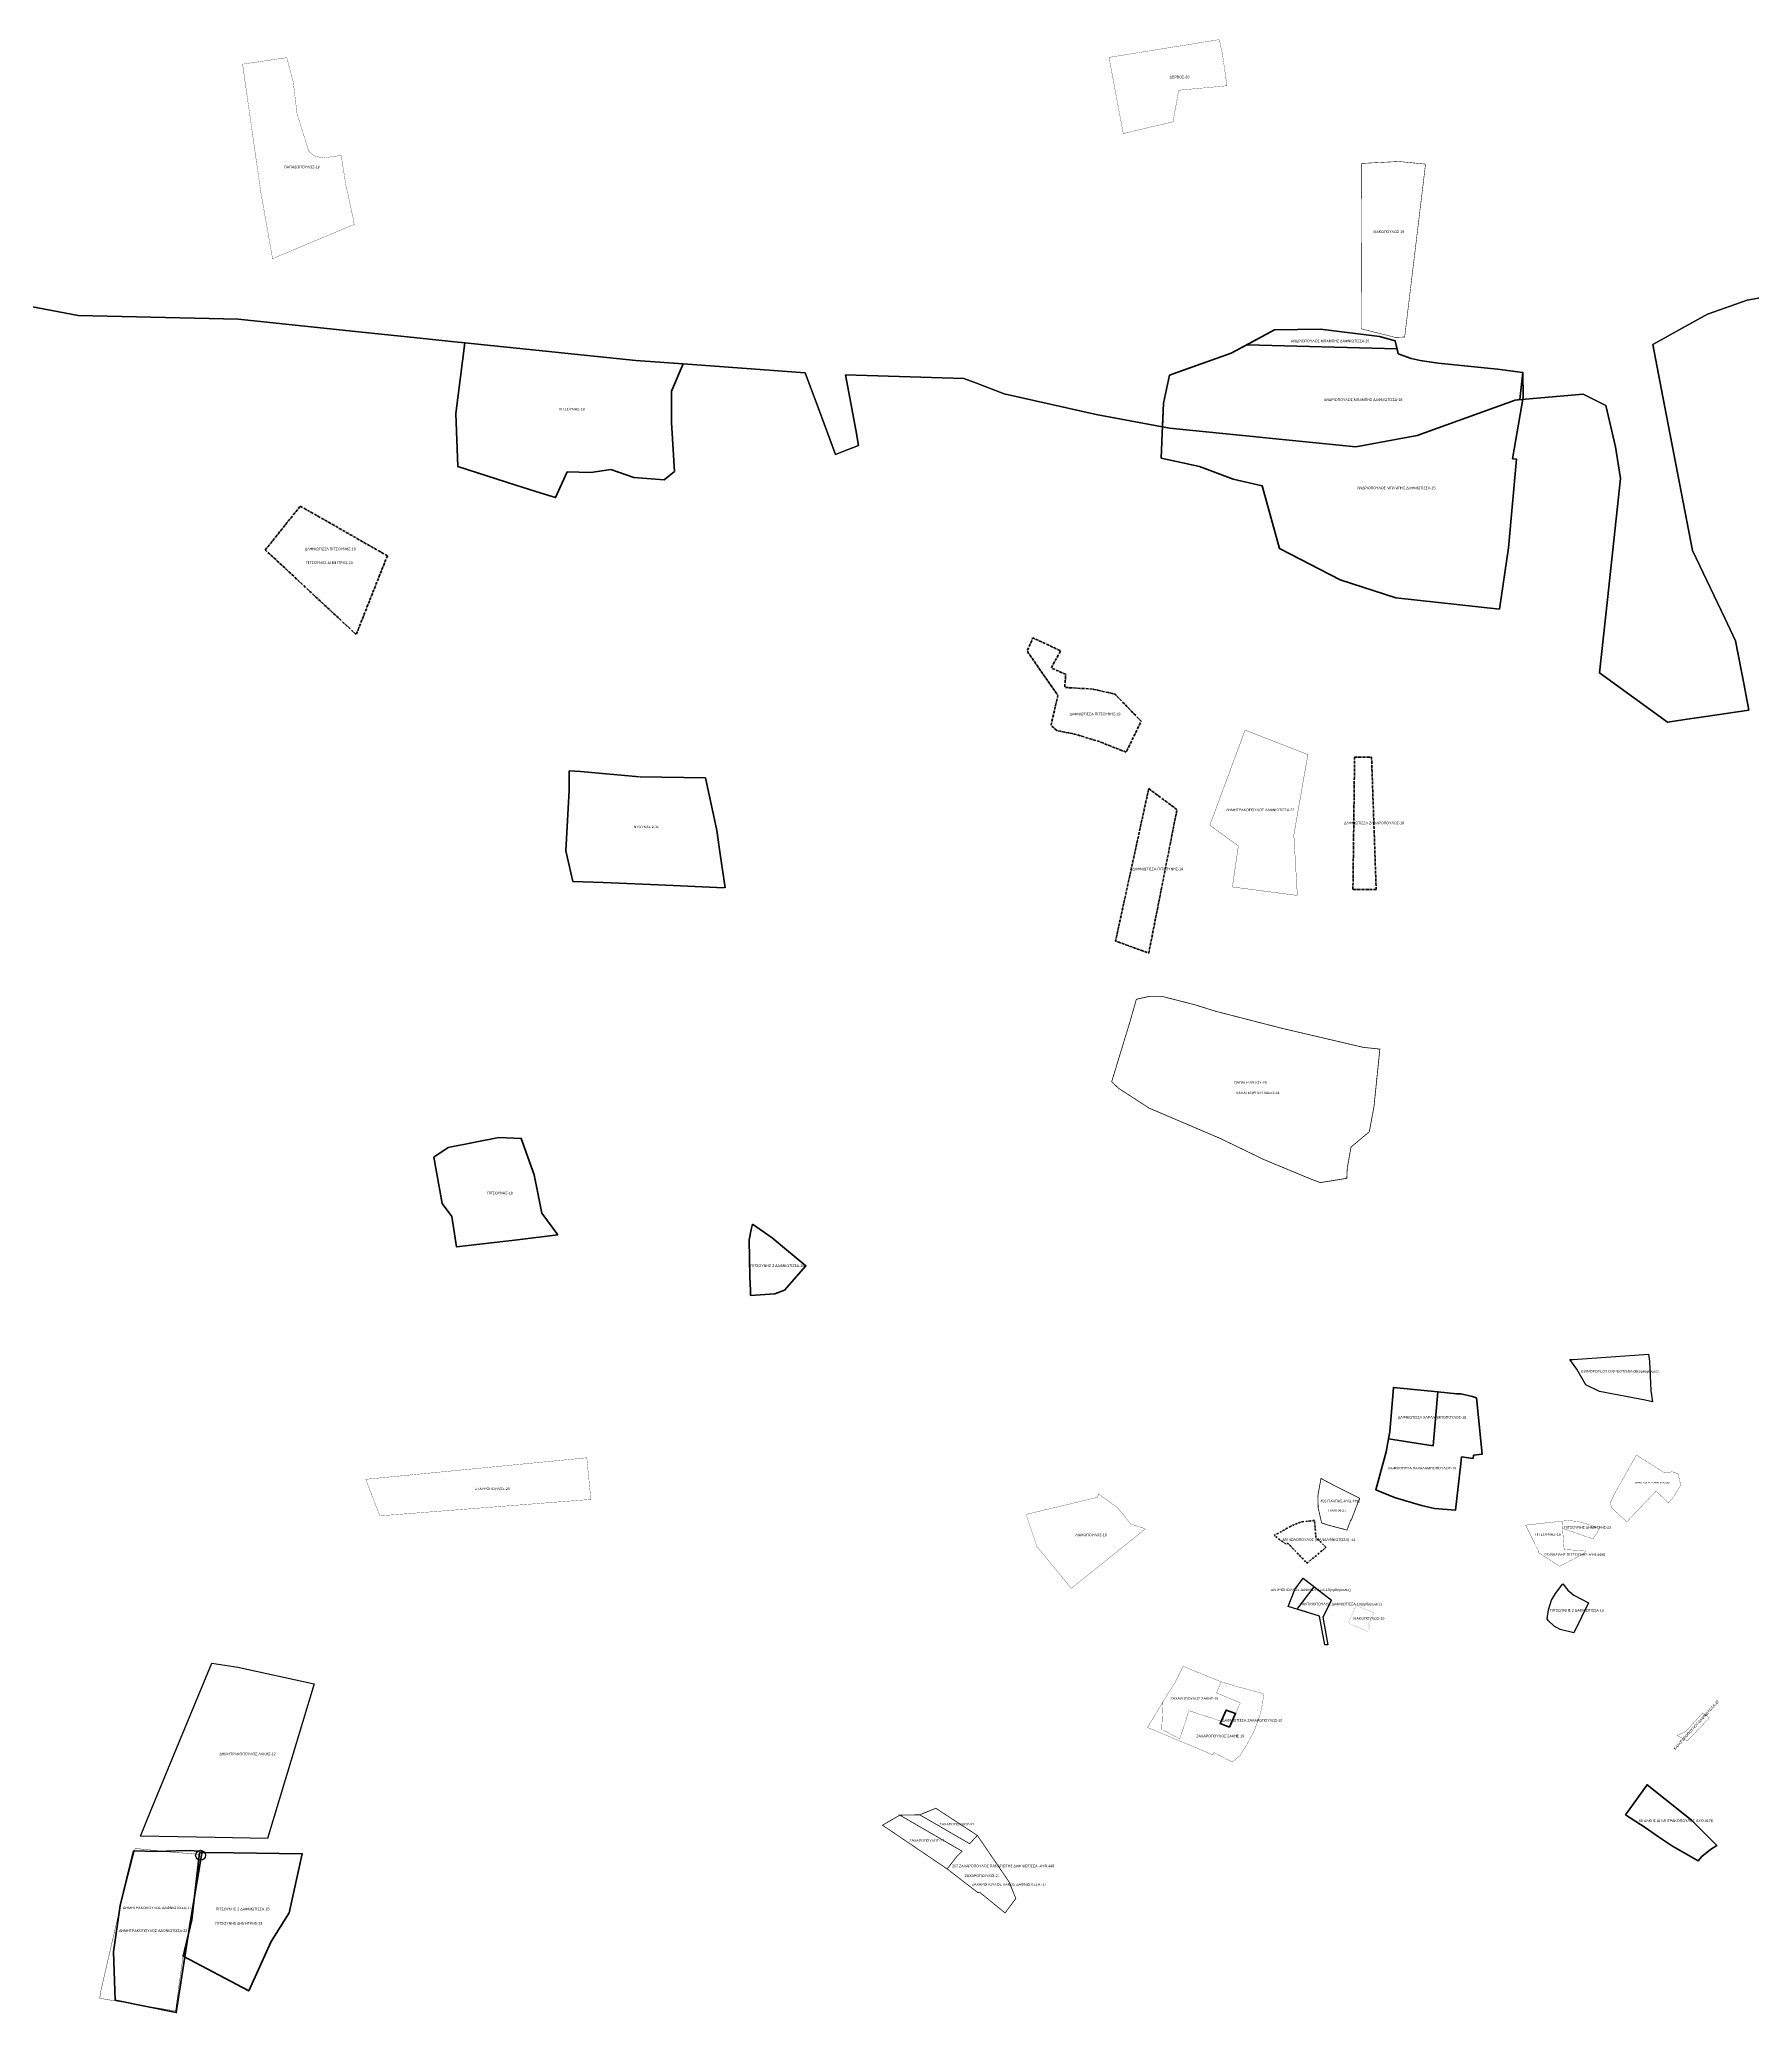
# Model space of a CAD drawing. Header units: metres. Extents: x 245125 to 394351, y 270578 to 4233311.
# Drawn here: x 275585 to 276250, y 4191091 to 4191858 of the extents above; entities that cross this region are included whole.
import ezdxf
from ezdxf.lldxf.tags import DXFTag

# ---------------------------------------------------------------- set-up
doc = ezdxf.new("R2010")
doc.units = ezdxf.units.M
doc.linetypes.add('DASHDOT', pattern=[25.4, 12.7, -6.35, 0, -6.35])
doc.linetypes.add('t-orio', pattern=[0.79, 0.5, -0.12, 0.05, -0.12])
for name, color, linetype in [('4178-(1-64)', 129, 'Continuous'), ('4495-(127-227)', 221, 'Continuous'), ('4495-(228-329)', 103, 'Continuous'), ('4495-(330-430)', 229, 'Continuous'), ('ASTOTA', 7, 'Continuous'), ('t-orio', 7, 't-orio'), ('topo2008', 42, 'Continuous'), ('topo2010', 207, 'Continuous'), ('topo2012', 144, 'Continuous'), ('topo2014', 230, 'Continuous'), ('topo2015', 137, 'Continuous'), ('topo2017', 2, 'Continuous'), ('topo2018', 5, 'Continuous'), ('topo2019', 6, 'Continuous'), ('topo2020', 3, 'Continuous'), ('topo2021', 4, 'Continuous'), ('topo2022', 30, 'Continuous'), ('topo2023', 41, 'Continuous'), ('topo2024', 160, 'Continuous')]:
    doc.layers.add(name, color=color, linetype=linetype)
doc.styles.get("Standard").update_dxf_attribs({"font": 'arial.ttf'})
tags = doc.linetypes.add('BORDER2', pattern=[0.875, 0.25, -0.125, 0.25, -0.125, 0, -0.125]).pattern_tags.tags
tags[14:15] = [DXFTag(74, 4), DXFTag(75, 0), DXFTag(340, '0'), DXFTag(46, 1.0), DXFTag(50, 0.0), DXFTag(44, 0.0), DXFTag(45, 0.0)]
tags[12:13] = [DXFTag(74, 4), DXFTag(75, 0), DXFTag(340, '0'), DXFTag(46, 1.0), DXFTag(50, 0.0), DXFTag(44, 0.0), DXFTag(45, 0.0)]
tags[10:11] = [DXFTag(74, 4), DXFTag(75, 0), DXFTag(340, '0'), DXFTag(46, 1.0), DXFTag(50, 0.0), DXFTag(44, 0.0), DXFTag(45, 0.0)]
tags[8:9] = [DXFTag(74, 4), DXFTag(75, 0), DXFTag(340, '0'), DXFTag(46, 1.0), DXFTag(50, 0.0), DXFTag(44, 0.0), DXFTag(45, 0.0)]
tags[6:7] = [DXFTag(74, 4), DXFTag(75, 0), DXFTag(340, '0'), DXFTag(46, 1.0), DXFTag(50, 0.0), DXFTag(44, 0.0), DXFTag(45, 0.0)]
tags[4:5] = [DXFTag(74, 4), DXFTag(75, 0), DXFTag(340, '0'), DXFTag(46, 1.0), DXFTag(50, 0.0), DXFTag(44, 0.0), DXFTag(45, 0.0)]
tags = doc.linetypes.add('DASHDOT2', pattern=[0.5, 0.25, -0.125, 0, -0.125]).pattern_tags.tags
tags[10:11] = [DXFTag(74, 4), DXFTag(75, 0), DXFTag(340, '0'), DXFTag(46, 1.0), DXFTag(50, 0.0), DXFTag(44, 0.0), DXFTag(45, 0.0)]
tags[8:9] = [DXFTag(74, 4), DXFTag(75, 0), DXFTag(340, '0'), DXFTag(46, 1.0), DXFTag(50, 0.0), DXFTag(44, 0.0), DXFTag(45, 0.0)]
tags[6:7] = [DXFTag(74, 4), DXFTag(75, 0), DXFTag(340, '0'), DXFTag(46, 1.0), DXFTag(50, 0.0), DXFTag(44, 0.0), DXFTag(45, 0.0)]
tags[4:5] = [DXFTag(74, 4), DXFTag(75, 0), DXFTag(340, '0'), DXFTag(46, 1.0), DXFTag(50, 0.0), DXFTag(44, 0.0), DXFTag(45, 0.0)]
tags = doc.linetypes.add('HIDDEN', pattern=[0.375, 0.25, -0.125]).pattern_tags.tags
tags[6:7] = [DXFTag(74, 4), DXFTag(75, 0), DXFTag(340, '0'), DXFTag(46, 1.0), DXFTag(50, 0.0), DXFTag(44, 0.0), DXFTag(45, 0.0)]
tags[4:5] = [DXFTag(74, 4), DXFTag(75, 0), DXFTag(340, '0'), DXFTag(46, 1.0), DXFTag(50, 0.0), DXFTag(44, 0.0), DXFTag(45, 0.0)]
tags = doc.linetypes.add('ΣΥΡΜΑΤΟΠΛΕΓΜΑ', pattern='A,1,-0.4,["X",Standard,S=0.2,R=0,X=-0.1,Y=-0.1],-0.4', length=1.8).pattern_tags.tags
tags[15:16] = [DXFTag(74, 4), DXFTag(75, 0), DXFTag(340, '0'), DXFTag(46, 1.0), DXFTag(50, 0.0), DXFTag(44, 0.0), DXFTag(45, 0.0)]
tags[4:5] = [DXFTag(74, 4), DXFTag(75, 0), DXFTag(340, '0'), DXFTag(46, 1.0), DXFTag(50, 0.0), DXFTag(44, 0.0), DXFTag(45, 0.0)]

msp = doc.modelspace()

# ---------------------------------------------------------------- linework, layer by layer
at = {"layer": '4178-(1-64)', "color": 129, "linetype": 'BORDER2', "lineweight": 80, "ltscale": 5}
msp.add_lwpolyline([(276200.86, 4191168.28), (276209.28, 4191179.93), (276223.9, 4191168.28), (276226.4, 4191166.31), (276236.31, 4191156.34), (276233.92, 4191154.76), (276230.54, 4191152.1), (276229.17, 4191150.45), (276219.22, 4191156.03), (276213.77, 4191159.75), (276208.48, 4191163.3), (276200.86, 4191168.28)], dxfattribs=at)
at = {"layer": 'ASTOTA', "color": 253, "linetype": 'HIDDEN', "ltscale": 300}
msp.add_lwpolyline([(276261, 4191758.75), (276248.19, 4191756.45), (276232.78, 4191750.98), (276222.96, 4191745.56), (276211.52, 4191739.25), (276215.44, 4191718.87), (276226.89, 4191659.22), (276239.47, 4191632.86), (276243.65, 4191624.1), (276246.95, 4191606.95), (276248.84, 4191597.16), (276232.08, 4191594.71), (276225.78, 4191593.78), (276217.23, 4191592.53), (276190.82, 4191611.75), (276193.87, 4191640.11), (276198.94, 4191687.17), (276197.02, 4191699.49), (276193.21, 4191715.5), (276184.41, 4191719.88), (276162.06, 4191717.98), (276158.02, 4191717.63), (276120.03, 4191703.91), (276096.17, 4191699.47), (276023.84, 4191706.74), (275995.31, 4191711.95), (275959.7, 4191720.04), (275948.96, 4191724.15), (275944.01, 4191726.04), (275898.03, 4191727.46), (275902.02, 4191706.04), (275903.14, 4191699.98), (275900.76, 4191699.05), (275898.08, 4191698.01), (275894.11, 4191696.47), (275887.49, 4191714.3), (275882.32, 4191728.24), (275836.77, 4191731.51), (275816.6, 4191732.97), (275750.21, 4191739.87), (275745.1, 4191740.38), (275740.1, 4191740.89), (275732.86, 4191741.62), (275707.78, 4191744.26), (275662.17, 4191749.06), (275600.13, 4191750.43), (275555.65, 4191758.89)], dxfattribs=at)
at = {"layer": 'topo2008', "color": 42, "lineweight": -3}
for p, q in [((276180.55, 4191345.11), (276209.81, 4191347.14)), ((276209.81, 4191347.14), (276210.19, 4191344.39)), ((276179.33, 4191345.02), (276180.55, 4191345.11)), ((276182.04, 4191341.24), (276179.33, 4191345.02)), ((276185.5, 4191335.18), (276182.04, 4191341.24)), ((276210.19, 4191344.39), (276210.8, 4191332.86)), ((276190.85, 4191332.57), (276185.5, 4191335.18)), ((276208.54, 4191329.21), (276190.85, 4191332.57)), ((276210.8, 4191332.86), (276211.34, 4191328.68)), ((276211.34, 4191328.68), (276208.54, 4191329.21))]:
    msp.add_line(p, q, dxfattribs=at)
at = {"layer": 'topo2010', "color": 207, "lineweight": -3}
for p, q in [((276069.87, 4191249.2), (276072.47, 4191255.79)), ((276072.47, 4191255.79), (276075.72, 4191260.18)), ((276075.72, 4191260.18), (276086.76, 4191251.64)), ((276082.08, 4191245.38), (276069.87, 4191249.2)), ((276086.76, 4191251.64), (276083.36, 4191244.98)), ((276084.12, 4191234.22), (276082.08, 4191245.38)), ((276083.36, 4191244.98), (276085.32, 4191234.25)), ((276085.32, 4191234.25), (276084.12, 4191234.22))]:
    msp.add_line(p, q, dxfattribs=at)
at = {"layer": 'topo2010', "color": 207, "linetype": 'DASHDOT'}
msp.add_lwpolyline([(276073.35, 4191248.11), (276080.07, 4191256.82), (276086.76, 4191251.64), (276083.36, 4191244.98), (276085.32, 4191234.25), (276084.12, 4191234.22), (276082.08, 4191245.38), (276075.12, 4191247.56), (276073.28, 4191248.13)], dxfattribs=at)
at = {"layer": 'topo2012', "color": 144, "linetype": 'ΣΥΡΜΑΤΟΠΛΕΓΜΑ'}
msp.add_lwpolyline([(275624.31, 4191159.98), (275628.44, 4191170.18), (275639.77, 4191197.74), (275651.92, 4191227.08), (275662.03, 4191225.55), (275691.73, 4191219.09), (275673.62, 4191159.01), (275653.32, 4191159.4), (275624.31, 4191159.98)], dxfattribs=at)
at = {"layer": 'topo2014', "color": 230, "linetype": 'DASHDOT', "lineweight": 70, "ltscale": 2}
msp.add_lwpolyline([(275795.17, 4191573.33), (275790.68, 4191573.7), (275790.72, 4191566.19), (275789.49, 4191542.55), (275791.48, 4191533.57), (275792.11, 4191530.71), (275803.9, 4191530.34), (275825.48, 4191529.39), (275851.36, 4191528.23), (275849.4, 4191541.23), (275848.03, 4191550.44), (275847.92, 4191551.06), (275843.67, 4191570.92), (275818.05, 4191571.36), (275795.17, 4191573.33), (275790.68, 4191573.7)], dxfattribs=at)
at = {"layer": 'topo2014', "color": 230, "linetype": 'DASHDOT', "lineweight": 70, "ltscale": 0.05, "flags": 128}
msp.add_lwpolyline([(276080.12, 4191282.58), (276074.74, 4191281.94), (276071.8, 4191280.78), (276069.05, 4191279.27), (276064.44, 4191276.76), (276069.11, 4191273.33), (276069.75, 4191273.73), (276077.25, 4191265.99), (276084.64, 4191272.1), (276080.7, 4191276.05)], close=True, dxfattribs=at)
at = {"layer": 'topo2015', "color": 137}
msp.add_line((275860.68, 4191391.51), (275860.94, 4191377.17), dxfattribs=at)
at = {"layer": 'topo2015'}
msp.add_line((276173.75, 4191254.16), (276176.54, 4191257.98), dxfattribs=at)
at = {"layer": 'topo2015', "color": 253, "linetype": 'HIDDEN', "ltscale": 300}
msp.add_lwpolyline([(275555.65, 4191758.89), (275600.13, 4191750.43), (275662.17, 4191749.06), (275707.78, 4191744.26), (275732.86, 4191741.62), (275740.1, 4191740.89), (275745.1, 4191740.38), (275750.21, 4191739.87), (275816.6, 4191732.97), (275836.77, 4191731.51), (275882.32, 4191728.24), (275887.49, 4191714.3), (275894.11, 4191696.47), (275898.08, 4191698.01), (275900.76, 4191699.05), (275903.14, 4191699.98), (275902.02, 4191706.04), (275898.03, 4191727.46), (275944.01, 4191726.04), (275948.96, 4191724.15), (275959.7, 4191720.04), (275995.31, 4191711.95), (276023.84, 4191706.74), (276096.17, 4191699.47), (276120.03, 4191703.91), (276158.02, 4191717.63), (276162.06, 4191717.98), (276184.41, 4191719.88), (276193.21, 4191715.5), (276197.02, 4191699.49), (276198.94, 4191687.17), (276193.87, 4191640.11), (276190.82, 4191611.75), (276217.23, 4191592.53), (276225.78, 4191593.78), (276232.08, 4191594.71), (276248.84, 4191597.16), (276246.95, 4191606.95), (276243.65, 4191624.1), (276239.47, 4191632.86), (276226.89, 4191659.22), (276215.44, 4191718.87), (276211.52, 4191739.25), (276222.96, 4191745.56), (276232.78, 4191750.98), (276248.19, 4191756.45), (276261, 4191758.75)], dxfattribs=at)
at = {"layer": 'topo2015', "color": 137, "lineweight": 70, "flags": 128}
for points in [[(276020.55, 4191695.1), (276035.46, 4191691.86), (276048.52, 4191686.95), (276059.88, 4191684.32), (276066.56, 4191659.93), (276090.09, 4191647.83), (276111.73, 4191640.86), (276151.94, 4191636.45), (276155.42, 4191660.18), (276158.63, 4191694.65), (276157.07, 4191694.8), (276161.14, 4191718.78), (276161.06, 4191728.28), (276151.22, 4191729.58), (276128.15, 4191731.92), (276121.22, 4191732.93), (276117.68, 4191733.71), (276112.65, 4191735.61), (276111.52, 4191740.63), (276105.44, 4191742.29), (276082.49, 4191745.16), (276064.67, 4191744.87), (276047.72, 4191735.81), (276030.29, 4191729.57), (276023.79, 4191727.25), (276021.52, 4191716.42), (276021.12, 4191707.73)], [(276053.87, 4191739.09), (276064.67, 4191744.87), (276082.49, 4191745.16), (276105.44, 4191742.29), (276111.52, 4191740.63), (276112.22, 4191737.53)], [(276021.1, 4191707.24), (276021.52, 4191716.42), (276023.79, 4191727.25), (276047.72, 4191735.81), (276053.87, 4191739.09), (276112.22, 4191737.53), (276112.65, 4191735.61), (276117.68, 4191733.71), (276121.22, 4191732.93), (276128.15, 4191731.92), (276151.22, 4191729.58), (276161.06, 4191728.28), (276159.81, 4191717.78), (276158.02, 4191717.63), (276120.03, 4191703.91), (276096.17, 4191699.47), (276023.84, 4191706.74), (276021.1, 4191707.24)]]:
    msp.add_lwpolyline(points, close=True, dxfattribs=at)
at = {"layer": 'topo2015', "color": 137, "linetype": 'HIDDEN', "lineweight": 40, "ltscale": 4}
msp.add_lwpolyline([(275861.92, 4191397.64), (275861.37, 4191395.53), (275860.68, 4191391.51), (275860.94, 4191377.17), (275861.12, 4191371.9), (275861.18, 4191369.9), (275870.57, 4191370.55), (275874.3, 4191371.97), (275882.69, 4191381.46), (275875.14, 4191387.65), (275869.54, 4191392.25), (275861.92, 4191397.64)], dxfattribs=at)
at = {"layer": 'topo2015', "color": 137}
msp.add_lwpolyline([(276180.81, 4191238.89), (276175.49, 4191240.21), (276173.26, 4191241.48), (276170.93, 4191243.67), (276170.49, 4191244.32), (276170.98, 4191247.79), (276172.16, 4191251.57), (276173.75, 4191254.16), (276176.54, 4191257.98), (276178.53, 4191255.52), (276180.79, 4191253.55), (276186.56, 4191250.61), (276180.81, 4191238.89)], dxfattribs=at)
at = {"layer": 'topo2015', "color": 137, "linetype": 'HIDDEN', "lineweight": 40, "ltscale": 3}
msp.add_lwpolyline([(275647.23, 4191153.65), (275644.26, 4191127.52), (275640.79, 4191113.35), (275666.32, 4191099.9), (275675.07, 4191119.07), (275681.97, 4191130.22), (275687.06, 4191153.11), (275660.39, 4191153.43), (275647.23, 4191153.65)], dxfattribs=at)
at = {"layer": 'topo2017', "color": 2, "const_width": 0.08}
msp.add_lwpolyline([(275919.13, 4191168.12), (275926.85, 4191168.27), (275946.26, 4191157.03), (275949.22, 4191160.26), (275961.57, 4191142.17), (275964.17, 4191135.73), (275959.99, 4191130.15), (275950.35, 4191138), (275949.34, 4191138.12), (275937.51, 4191147.23), (275941.18, 4191151.99), (275943.32, 4191154.11)], close=True, dxfattribs=at)
at = {"layer": 'topo2017', "color": 2, "linetype": 'Continuous', "lineweight": 60, "ltscale": 5, "flags": 128}
msp.add_lwpolyline([(275621.59, 4191154.21), (275630.67, 4191153.97), (275641.87, 4191154.39), (275648.22, 4191154.11), (275643.7, 4191127.26), (275638.16, 4191091.48), (275614.5, 4191096.29), (275613.79, 4191115.04), (275616.43, 4191133.08)], close=True, dxfattribs=at)
at = {"layer": 'topo2017', "color": 1}
msp.add_circle((275647.6, 4191152.55), 1.92, dxfattribs=at)
at = {"layer": 'topo2018', "color": 5, "linetype": 'DASHDOT2', "lineweight": 60, "ltscale": 0.3}
for points in [[(275750.21, 4191739.87), (275816.6, 4191732.97), (275835.05, 4191731.64), (275830.44, 4191721.05), (275830.43, 4191708.89), (275831.66, 4191689.89), (275827.66, 4191686.6), (275815.78, 4191687.59), (275806.85, 4191690.7), (275799.14, 4191689.53), (275790, 4191689.73), (275785.46, 4191679.75), (275779.88, 4191681.48), (275770.03, 4191684.54), (275747.46, 4191691.78), (275746.69, 4191712.44)], [(275786.36, 4191393.47), (275770.72, 4191391.48), (275746.95, 4191388.86), (275745.11, 4191400.53), (275741.43, 4191405.65), (275738.24, 4191423.59), (275743.78, 4191427.33), (275763.46, 4191431.23), (275772.15, 4191430.92), (275777.17, 4191416.77), (275780.15, 4191401.82)]]:
    msp.add_lwpolyline(points, close=True, dxfattribs=at)
at = {"layer": 'topo2019', "color": 6, "linetype": 't-orio', "lineweight": 40, "ltscale": 15, "const_width": 0.1}
msp.add_lwpolyline([(275663.91, 4191848.06), (275681.07, 4191850.57), (275683.57, 4191841.24), (275685.07, 4191828.78), (275689.58, 4191814.31), (275692.04, 4191812.22), (275695.66, 4191811.68), (275702.19, 4191812.63), (275703.99, 4191801.33), (275706.99, 4191787.54), (275707.23, 4191785.81), (275675.57, 4191772.52), (275673.42, 4191784.58), (275670.89, 4191798.97), (275664.77, 4191842.03)], close=True, dxfattribs=at)
at = {"layer": 'topo2019', "color": 6, "ltscale": 25, "const_width": 0.2}
msp.add_lwpolyline([(276098.47, 4191809.5), (276112.83, 4191810.25), (276123.26, 4191809.23), (276115.16, 4191742.11), (276111.51, 4191741.94), (276098.24, 4191745.29), (276098.35, 4191774.51)], close=True, dxfattribs=at)
at = {"layer": 'topo2019', "color": 6, "linetype": 't-orio', "lineweight": 60, "ltscale": 2}
for points in [[(275708.04, 4191626.57), (275672.74, 4191659.44), (275686.33, 4191676.4), (275720.15, 4191657.16)], [(276095.07, 4191527.53), (276095.71, 4191578.93), (276102.3, 4191578.98), (276104.09, 4191527.59)]]:
    msp.add_lwpolyline(points, close=True, dxfattribs=at)
at = {"layer": 'topo2019', "color": 6, "linetype": 't-orio', "lineweight": 60, "ltscale": 2, "flags": 128}
for points in [[(275980.08, 4191589.26), (275977.8, 4191591.22), (275980.5, 4191602.9), (275968.57, 4191620.09), (275970.74, 4191625.26), (275981.63, 4191620.23), (275977.93, 4191613.62), (275983.54, 4191611.13), (275983.17, 4191606.01), (275993.96, 4191605.41), (276002.69, 4191603.41), (276012.85, 4191592.87), (276006.97, 4191580.89), (275996.52, 4191585), (275986.99, 4191587.94), (275980.08, 4191589.26)], [(276015.77, 4191566.72), (276026.74, 4191558.61), (276015.78, 4191502.87), (276002.88, 4191507.56)]]:
    msp.add_lwpolyline(points, close=True, dxfattribs=at)
at = {"layer": 'topo2019', "color": 6, "lineweight": 60}
for points in [[(276110.76, 4191334.19), (276127.97, 4191332.44), (276135.29, 4191331.69), (276136.97, 4191331.69), (276141.54, 4191330.63), (276143, 4191330.17), (276145.29, 4191308.3), (276141.89, 4191307.94), (276141.74, 4191306.67), (276137.26, 4191307.21), (276136.97, 4191304.73), (276134.87, 4191286.51), (276126.78, 4191287.16), (276121.74, 4191288.42), (276111.2, 4191291.51), (276103.9, 4191294.46), (276107.99, 4191309.16), (276108.9, 4191314.29), (276109.37, 4191316.94)], [(276108.9, 4191314.29), (276126.18, 4191311.51), (276127.97, 4191332.44), (276110.76, 4191334.19), (276109.37, 4191316.94)]]:
    msp.add_lwpolyline(points, close=True, dxfattribs=at)
at = {"layer": 'topo2019', "color": 6, "ltscale": 2, "const_width": 0.1}
for points in [[(276201.42, 4191282.03), (276195.58, 4191287.38), (276194.92, 4191289.45), (276197.21, 4191293.96), (276205.14, 4191307.96), (276215.97, 4191301.15), (276219.1, 4191301.43), (276221.42, 4191300.63), (276221.53, 4191299.66), (276222.41, 4191296.29), (276219.69, 4191291.92), (276217.56, 4191289.38), (276212.76, 4191293.96), (276203.87, 4191284.63)], [(276048.16, 4191188.78), (276041.13, 4191192.43), (276040.67, 4191191.54), (276015.28, 4191202.19), (276021.42, 4191212.28), (276023.13, 4191215.08), (276026.21, 4191220), (276029.14, 4191225.92), (276044.05, 4191219.84), (276049.96, 4191218.1), (276060.44, 4191215.28), (276059.88, 4191210.97), (276059.22, 4191207.94), (276059.08, 4191207.34), (276056.87, 4191201.18), (276053.81, 4191195.44), (276051.17, 4191191.16), (276048.16, 4191188.78), (276048.16, 4191188.78)]]:
    msp.add_lwpolyline(points, close=True, dxfattribs=at)
at = {"layer": 'topo2019', "color": 6, "ltscale": 15, "const_width": 0.1}
msp.add_lwpolyline([(275968.19, 4191284.91), (275993.67, 4191291), (275995.85, 4191291.5), (275996.3, 4191292.85), (276003.69, 4191287.51), (276008.88, 4191281.11), (276014.55, 4191279.32), (275985.7, 4191256.18), (275972.33, 4191272.51)], close=True, dxfattribs=at)
at = {"layer": 'topo2019', "color": 6, "ltscale": 10, "const_width": 0.1}
msp.add_lwpolyline([(276162.11, 4191280.74), (276166.31, 4191281.2), (276176.24, 4191282.31), (276176.46, 4191279.5), (276177.08, 4191271.26), (276185.4, 4191270.8), (276184.72, 4191269.71), (276179.73, 4191267.07), (276175.38, 4191264.77), (276170.8, 4191267.68), (276168.16, 4191269.39), (276167.02, 4191270.16), (276166.91, 4191271.58), (276166.66, 4191271.56)], close=True, dxfattribs=at)
at = {"layer": 'topo2019', "color": 6, "ltscale": 5, "const_width": 0.05}
msp.add_lwpolyline([(276096.24, 4191249.51), (276103.2, 4191246.76), (276102.89, 4191246.07), (276100.99, 4191241.8), (276101.72, 4191241.48), (276100.79, 4191239.48), (276093.25, 4191242.68), (276096.04, 4191249.05)], close=True, dxfattribs=at)
at = {"layer": 'topo2019', "color": 6, "lineweight": 53, "ltscale": 12, "const_width": 0.1}
msp.add_lwpolyline([(276023.13, 4191215.08), (276026.21, 4191220), (276029.14, 4191225.92), (276043.91, 4191219.9), (276042.11, 4191215.56), (276051.36, 4191211.77), (276049.51, 4191207.55), (276045.75, 4191208.93), (276043.84, 4191204.64), (276031.39, 4191208.69), (276027.83, 4191197.75), (276020.83, 4191201.41), (276021.25, 4191212), (276023.13, 4191215.08)], dxfattribs=at)
at = {"layer": 'topo2019', "color": 6, "lineweight": 70}
msp.add_lwpolyline([(276047.17, 4191202.3), (276043.51, 4191203.65), (276045.85, 4191208.9), (276049.51, 4191207.55)], close=True, dxfattribs=at)
at = {"layer": 'topo2020', "color": 3, "linetype": 't-orio', "lineweight": 40, "ltscale": 10, "const_width": 0.1}
msp.add_lwpolyline([(276043.17, 4191857.59), (276000.33, 4191850.67), (276005.88, 4191821.12), (276025.22, 4191825.67), (276027.42, 4191837.92), (276046.14, 4191839.66), (276044.4, 4191851.98), (276043.17, 4191857.59)], dxfattribs=at)
at = {"layer": 'topo2020', "color": 3, "ltscale": 50, "const_width": 0.3}
msp.add_lwpolyline([(276010.96, 4191484.93), (276016, 4191486.05), (276020.96, 4191486.06), (276033.92, 4191482.74), (276041.64, 4191480.31), (276067.46, 4191473.67), (276097.03, 4191466.75), (276098.94, 4191466.29), (276105.52, 4191465.59), (276103.25, 4191443.35), (276101.42, 4191433.49), (276094.32, 4191427.53), (276092.87, 4191419.41), (276092.68, 4191415.4), (276082.44, 4191413.76), (276079.25, 4191414.9), (276060.11, 4191422.86), (276043.77, 4191430.79), (276015.9, 4191442.69), (276004.11, 4191450.34), (276001.38, 4191452.91), (276008.64, 4191476.7)], close=True, dxfattribs=at)
at = {"layer": 'topo2020', "color": 3, "lineweight": 60, "ltscale": 2, "const_width": 0.1, "flags": 128}
msp.add_lwpolyline([(275711.76, 4191298.54), (275714.18, 4191298.77), (275797.58, 4191306.9), (275797.6, 4191306.63), (275799.04, 4191291.75), (275799.14, 4191290.73), (275721.18, 4191284.66), (275717.18, 4191284.4)], close=True, dxfattribs=at)
at = {"layer": 'topo2021', "color": 4, "ltscale": 3, "const_width": 0.3}
msp.add_lwpolyline([(276097.39, 4191291.35), (276097.66, 4191291.21), (276097.16, 4191289.88), (276094.43, 4191282.71), (276094.24, 4191282.79), (276093.65, 4191281.18), (276092.78, 4191278.83), (276086.17, 4191280.55), (276082.9, 4191281.59), (276081.58, 4191287.46), (276081.45, 4191292.12), (276082.65, 4191298.87), (276087.99, 4191296.03), (276097.39, 4191291.35)], dxfattribs=at)
for points in [[(275926.85, 4191168.27), (275933.09, 4191170.8), (275949.22, 4191160.26), (275946.26, 4191157.03)], [(275912.39, 4191164.24), (275919.13, 4191168.12), (275943.32, 4191154.11), (275941.18, 4191151.99), (275937.51, 4191147.23)], [(275919.13, 4191168.12), (275926.85, 4191168.27), (275946.26, 4191157.03), (275949.22, 4191160.26), (275961.57, 4191142.17), (275964.17, 4191135.73), (275959.99, 4191130.15), (275950.35, 4191138), (275949.34, 4191138.12), (275937.51, 4191147.23), (275941.18, 4191151.99), (275943.32, 4191154.11)]]:
    msp.add_lwpolyline(points, close=True, dxfattribs=at)
at = {"layer": 'topo2022', "color": 30, "linetype": 't-orio', "ltscale": 20, "flags": 128}
for points, const_width in [([(276053.2, 4191589.46), (276077.57, 4191579.96), (276072.12, 4191548.75), (276073.48, 4191525.25), (276048.25, 4191528.56), (276050.59, 4191544.44), (276039.5, 4191552.51)], 0.12), ([(275622.21, 4191155.18), (275637.66, 4191153.65), (275647.15, 4191152.95), (275644.26, 4191127.52), (275640.79, 4191113.35), (275637.87, 4191092.07), (275608.48, 4191096.99), (275608.69, 4191099.03), (275615.89, 4191130.38)], 0.15)]:
    msp.add_lwpolyline(points, close=True, dxfattribs=dict(at, const_width=const_width))
at = {"layer": 'topo2022', "color": 30, "linetype": 't-orio', "ltscale": 15, "const_width": 0.1}
msp.add_lwpolyline([(276230.83, 4191207.81), (276232.49, 4191206.66), (276233.44, 4191205.88), (276224.89, 4191196.93), (276220.99, 4191199.06), (276223.98, 4191200.44), (276225.49, 4191201.94), (276225.91, 4191202.37), (276229.37, 4191206.19)], close=True, dxfattribs=at)
at = {"layer": 'topo2023', "linetype": 't-orio', "lineweight": -2, "ltscale": 2, "const_width": 0.1}
msp.add_lwpolyline([(276176.24, 4191282.31), (276178.8, 4191282.52), (276182.36, 4191282.17), (276187.17, 4191280.85), (276190.74, 4191279.26), (276188.27, 4191275.34), (276176.46, 4191279.5)], close=True, dxfattribs=at)

# ---------------------------------------------------------------- texts
at = {"layer": '4178-(1-64)', "color": 129, "insert": (276206.1, 4191166.47), "char_height": 1, "width": 30.93, "attachment_point": 1}
msp.add_mtext('50 AΛΚΗΣ ΔΗΜΗΤΡΑΚΟΠΟΥΛΟΣ-ΑΥΘ.4178', dxfattribs=at)
at = {"layer": '4495-(127-227)', "color": 221, "lineweight": 80, "ltscale": 20, "insert": (276169.07, 4191269.83), "char_height": 1, "width": 34.7277, "attachment_point": 1}
msp.add_mtext('220 BAΣΙΛΗΣ ΠΙΤΣΟΥΝΗΣ-ΑΥΘ.4495', dxfattribs=at)
at = {"layer": '4495-(228-329)', "color": 103, "ltscale": 3, "insert": (275939.4, 4191148.92), "char_height": 1, "width": 40.8366, "attachment_point": 1}
msp.add_mtext('267 ZAXAΡΟΠΟΥΛΟΣ ΠΑΝΑΓΙΩΤΗΣ ΔΑΦΝΙΩΤΙΣΣΑ -ΑΥΘ.449', dxfattribs=at)
at = {"layer": '4495-(330-430)', "color": 229, "ltscale": 3, "insert": (276082.42, 4191290.57), "char_height": 1, "width": 18.362, "attachment_point": 1}
msp.add_mtext('409 ΓΙΑΛΠΑΣ-ΑΥΘ.4495', dxfattribs=at)
at = {"layer": 't-orio', "color": 6, "lineweight": 80, "ltscale": 20, "insert": (276112.57, 4191323.13), "char_height": 1, "width": 28.194, "attachment_point": 1}
msp.add_mtext('ΔΑΦΝΙΩΤΙΣΣΑ ΧΑΡΑΛΑΜΠΟΠΟΥΛΟΣ-19', dxfattribs=at)
at = {"layer": 'topo2008', "color": 42, "lineweight": 80, "ltscale": 20, "insert": (276183.61, 4191340.98), "char_height": 1, "width": 33.3864, "attachment_point": 1}
msp.add_mtext('GIANOPOYLOY DAFNIOTISSA-08(oρθογωνιες)', dxfattribs=at)
at = {"layer": 'topo2010', "color": 207, "lineweight": 80, "ltscale": 20, "char_height": 1, "attachment_point": 1}
for insert, width in [((276063.24, 4191256.13), 31.0437), ((276075.31, 4191250.58), 34.2715)]:
    msp.add_mtext('ΑΝΤΡΙΟΠΟΥΛΟΣ ΔΑΦΝΙΩΤΙΣΣΑ-10(ορθογωνιες)', dxfattribs=dict(at, insert=insert, width=width))
at = {"layer": 'topo2012', "color": 144, "lineweight": 80, "ltscale": 20, "insert": (275654.93, 4191192.4), "char_height": 1, "width": 22.7468, "attachment_point": 1}
msp.add_mtext('ΔΗΜΗΤΡΑΚΟΠΟΥΛΟΣ ΑΛΚΗΣ-12', dxfattribs=at)
at = {"layer": 'topo2014', "color": 230, "insert": (275815.8, 4191552.4), "char_height": 1, "width": 16.7447, "attachment_point": 1}
msp.add_mtext('ΝΤΟΥΚΑΣ 2-14', dxfattribs=at)
at = {"layer": 'topo2014', "color": 230, "ltscale": 3, "insert": (276067.85, 4191275.63), "char_height": 1, "width": 34.4092, "attachment_point": 1}
msp.add_mtext('ΜΑΝΩΛΟΠΟΥΛΟΣ (ΜΑΝΔΑΦΝΙΩΤΙΣΣΑ) -14', dxfattribs=at)
at = {"layer": 'topo2015', "color": 137, "lineweight": 80, "ltscale": 20, "char_height": 1, "attachment_point": 1}
for s, insert, width in [('ANΔΡΙΟΠΟΥΛΟΣ ΜΠΑΜΠΗΣ ΔΑΦΝΙΩΤΙΣΣΑ-15', (276070.98, 4191741.06), 36.2959), ('ANΔΡΙΟΠΟΥΛΟΣ ΜΠΑΜΠΗΣ ΔΑΦΝΙΩΤΙΣΣΑ-15', (276083.81, 4191718.27), 40.5968), ('ANΔΡΙΟΠΟΥΛΟΣ ΜΠΑΜΠΗΣ ΔΑΦΝΙΩΤΙΣΣΑ-15', (276096.68, 4191684), 35.8317), ('ΠΙΤΣΟΥΝΗΣ 2 ΔΑΦΝΙΩΤΙΣΣΑ-15', (276171.62, 4191248.14), 29.11), ('ΠΙΤΣΟΥΝΗΣ 2 ΔΑΦΝΙΩΤΙΣΣΑ-15', (275653.45, 4191132.16), 26.5476)]:
    msp.add_mtext(s, dxfattribs=dict(at, insert=insert, width=width))
at = {"layer": 'topo2015', "color": 137, "ltscale": 3, "insert": (275861.14, 4191381.96), "char_height": 1, "width": 21.2765, "attachment_point": 1}
msp.add_mtext('ΠΙΤΣΟΥΝΗΣ 2 ΔΑΦΝΙΩΤΙΣΣΑ-15', dxfattribs=at)
at = {"layer": 'topo2017', "color": 2, "ltscale": 3, "insert": (275947.1, 4191141.71), "char_height": 1, "width": 32.4757, "attachment_point": 1}
msp.add_mtext('ZAXAΡΟΠΟΥΛΟΣ ΠΑΝΟΣ ΔΑΦΝΙΩΤΙΣΣΑ -17', dxfattribs=at)
at = {"layer": 'topo2017', "color": 2, "insert": (275617.5, 4191132.65), "char_height": 1, "width": 29.5541, "attachment_point": 1}
msp.add_mtext('ΔΗΜΗΤΡΑΚΟΠΟΥΛΟΣ ΔΑΦΝΙΩΤΙΣΣΑ-17', dxfattribs=at)
at = {"layer": 'topo2018', "color": 5, "char_height": 1, "width": 10.7258, "attachment_point": 1}
for insert in [(275786.71, 4191714.59), (275758.79, 4191410.18)]:
    msp.add_mtext('ΠΙΤΣΟΥΝΗΣ-18', dxfattribs=dict(at, insert=insert))
at = {"layer": 'topo2019', "color": 6, "lineweight": 80, "ltscale": 20, "attachment_point": 1}
for s, insert, char_height, width in [('ΠΑΠΑΔΟΠΟΥΛΟΣ-19', (275680.03, 4191808.61), 1, 6.3939), ('ΛΙΑΚΟΠΟΥΛΟΣ-19', (276102.82, 4191783.49), 1, 6.3939), ('ΔΑΦΝΙΩΤΙΣΣΑ ΠΙΤΣΟΥΝΗΣ-19', (275688.08, 4191660.31), 1, 20.2242), ('ΔΑΦΝΙΩΤΙΣΣΑ ΠΙΤΣΟΥΝΗΣ-19', (275985.05, 4191596.22), 1, 22.4672), ('ΔΑΦΝΙΩΤΙΣΣΑ ΖΑΧΑΡΟΠΟΥΛΟΣ-19', (276091.61, 4191553.91), 1, 24.6943), ('ΔΑΦΝΙΩΤΙΣΣΑ ΠΙΤΣΟΥΝΗΣ-19', (276009.42, 4191536.06), 1, 23.6791), ('ΔΑΦΝΙΩΤΙΣΣΑ ΧΑΡΑΛΑΜΠΟΠΟΥΛΟΣ-19', (276108.6, 4191303.36), 1, 36.735), ('ΔΑΦΝΙΩΤΙΣΣΑ ΧΑΡΑΛΑΜΠΟΠΟΥΛΟΣ-19', (276204.66, 4191297.5), 0.5, 14.3698), ('ΠΙΤΣΟΥΝΗΣ-19', (276165.72, 4191277.61), 1, 6.3939), ('ΛΙΑΚΟΠΟΥΛΟΣ-19', (275987.28, 4191277.45), 1, 6.3939), ('ΛΙΑΚΟΠΟΥΛΟΣ-19', (276095.08, 4191245.01), 1, 6.3939), ('ΖΑΧΑΡΟΠΟΥΛΟΣ ΣΑΚΗΣ-19', (276024.22, 4191213.92), 1, 21.2606), ('ΔΑΦΝΙΩΤΙΣΣΑ ΖΑΧΑΡΟΠΟΥΛΟΣ-19', (276044.35, 4191205.42), 1, 25.7345), ('ΖΑΧΑΡΟΠΟΥΛΟΣ ΣΑΚΗΣ-19', (276034.27, 4191199.35), 1, 24.5941)]:
    msp.add_mtext(s, dxfattribs=dict(at, insert=insert, char_height=char_height, width=width))
at = {"layer": 'topo2020', "color": 3, "ltscale": 3, "char_height": 1, "width": 4.9743, "attachment_point": 1}
for s, insert in [('ΔΕΡΒΟΣ-20', (276023.86, 4191843.56)), ('ΠΑΠΑΓΕΩΡΓΙΟΥ-20', (276048.86, 4191453.12)), ('ΣΤΑΥΡΟΠΟΥΛΟΣ-20', (275754.14, 4191295.35))]:
    msp.add_mtext(s, dxfattribs=dict(at, insert=insert))
at = {"layer": 'topo2021', "color": 4, "ltscale": 3, "char_height": 1, "width": 4.9743, "attachment_point": 1}
for s, insert in [('ΓΙΑΛΠΑ-21', (276085.5, 4191286.93)), ('ZAXAΡΟΠΟΥΛΟΣ-21', (275934.49, 4191165.12)), ('ZAXAΡΟΠΟΥΛΟΣ-21', (275922.8, 4191158.77)), ('ZAXAΡΟΠΟΥΛΟΣ-21', (275944.27, 4191145.1))]:
    msp.add_mtext(s, dxfattribs=dict(at, insert=insert))
at = {"layer": 'topo2022', "color": 30, "char_height": 1, "attachment_point": 1}
for insert, width in [((276045.81, 4191558.98), 28.3778), ((275615.96, 4191123.78), 33.5857)]:
    msp.add_mtext('ΔΗΜΗΤΡΑΚΟΠΟΥΛΟΣ ΔΑΦΝΙΩΤΙΣΣΑ-22', dxfattribs=dict(at, insert=insert, width=width))
at = {"layer": 'topo2022', "color": 30, "insert": (276219.51, 4191194.08), "char_height": 1, "width": 17.175, "attachment_point": 1, "rotation": 47.80666}
msp.add_mtext('ΚΑΛΟΓΕΡΟΠΟΥΛΟΥ-ΔΑΦΝΙΩΤΙΣΣΑ-22', dxfattribs=at)
at = {"layer": 'topo2023', "lineweight": 80, "ltscale": 20, "char_height": 1, "attachment_point": 1}
for insert, width in [((275688.49, 4191654.95), 20.0659), ((276177.1, 4191280.35), 23.3726), ((275653.39, 4191126.62), 24.1743)]:
    msp.add_mtext('ΠΙΤΣΟΥΝΗΣ ΔΗΜΗΤΡΗΣ-23', dxfattribs=dict(at, insert=insert, width=width))
at = {"layer": 'topo2024', "ltscale": 3, "insert": (276049.56, 4191449.11), "char_height": 1, "width": 19.4136, "attachment_point": 1}
msp.add_mtext('ΠΑΠΑΓΕΩΡΓΙΟΥ ΒΑΣΩ-24', dxfattribs=at)

doc.saveas('drawing.dxf')
